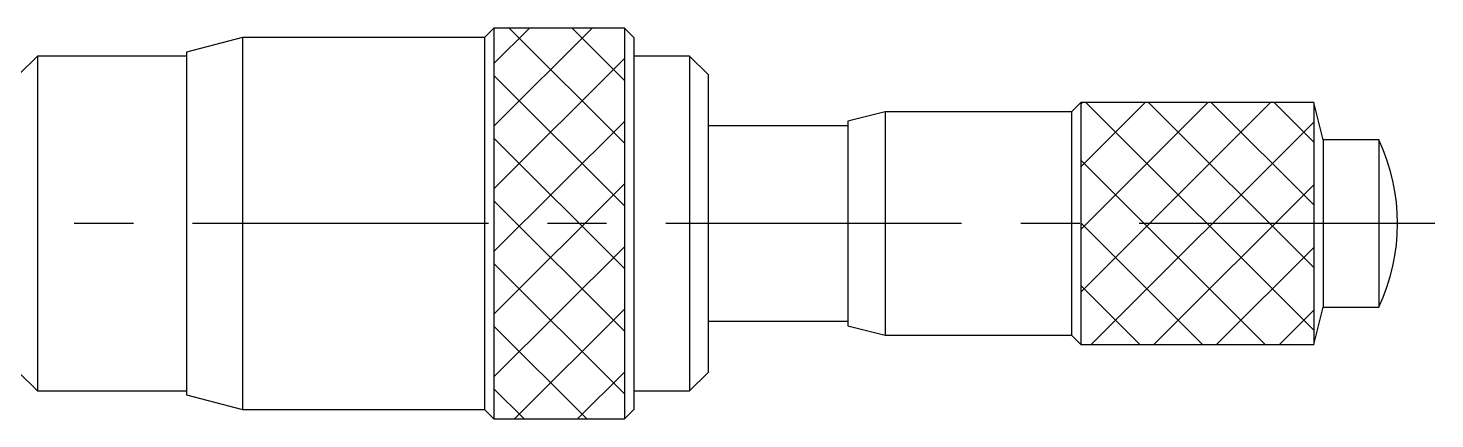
# Model space of a CAD drawing. Extents: x 0 to 431, y -8 to 277.
# Drawn here: x 133.6 to 209.1, y 254 to 275 of the extents above; entities that cross this region are included whole.
import ezdxf

# ---------------------------------------------------------------- set-up
doc = ezdxf.new("R2010")
doc.units = 0
doc.header["$LTSCALE"] = 0.5
doc.linetypes.add('CENTER', pattern=[50.8, 31.75, -6.35, 6.35, -6.35])
for name, color, linetype in [('MSM_CENTER', 1, 'CENTER'), ('MSM_CONTINUOUS', 7, 'CONTINUOUS'), ('MSM_NARROW', 5, 'CONTINUOUS')]:
    doc.layers.add(name, color=color, linetype=linetype)

msp = doc.modelspace()

# ---------------------------------------------------------------- linework, layer by layer
at = {"layer": 'MSM_CENTER'}
msp.add_line((209.095, 264.5), (110.595, 264.5), dxfattribs=at)
at = {"layer": 'MSM_CONTINUOUS'}
for p, q in [((158.595, 275), (158.095, 274.5)), ((158.595, 275), (158.595, 254)), ((165.595, 275), (158.595, 275)), ((165.595, 275), (165.595, 254)), ((166.095, 274.5), (165.595, 275)), ((145.095, 274.5), (142.095, 273.7)), ((145.095, 274.5), (145.095, 254.5)), ((158.095, 274.5), (145.095, 274.5)), ((158.095, 274.5), (158.095, 254.5)), ((166.095, 274.5), (166.095, 254.5)), ((134.095, 273.5), (133.095, 272.5)), ((134.095, 273.5), (134.095, 255.5)), ((142.095, 273.5), (134.095, 273.5)), ((142.095, 273.7), (142.095, 255.3)), ((169.095, 273.5), (166.095, 273.5)), ((169.095, 273.5), (169.095, 255.5)), ((170.095, 272.5), (169.095, 273.5)), ((170.095, 272.5), (170.095, 256.5)), ((179.595, 270.5), (177.595, 270)), ((179.595, 270.5), (179.595, 258.5)), ((189.595, 270.5), (179.595, 270.5)), ((190.095, 271), (189.595, 270.5)), ((189.595, 270.5), (189.595, 258.5)), ((190.095, 271), (190.095, 258)), ((202.595, 271), (190.095, 271)), ((202.595, 271), (202.595, 258)), ((203.095, 269), (202.595, 271)), ((177.595, 269.75), (170.095, 269.75)), ((177.595, 270), (177.595, 259)), ((203.095, 269), (203.095, 260)), ((206.082, 269), (203.095, 269)), ((206.082, 269), (206.082, 260)), ((202.595, 258), (203.095, 260)), ((203.095, 260), (206.082, 260)), ((170.095, 259.25), (177.595, 259.25)), ((177.595, 259), (179.595, 258.5)), ((179.595, 258.5), (189.595, 258.5)), ((189.595, 258.5), (190.095, 258)), ((190.095, 258), (202.595, 258)), ((133.095, 256.5), (134.095, 255.5)), ((169.095, 255.5), (170.095, 256.5)), ((134.095, 255.5), (142.095, 255.5)), ((142.095, 255.3), (145.095, 254.5)), ((166.095, 255.5), (169.095, 255.5)), ((145.095, 254.5), (158.095, 254.5)), ((158.095, 254.5), (158.595, 254)), ((165.595, 254), (166.095, 254.5)), ((158.595, 254), (165.595, 254))]:
    msp.add_line(p, q, dxfattribs=at)
msp.add_arc((196.595, 264.5), 10.5, 334.62307, 25.37691, dxfattribs=at)
at = {"layer": 'MSM_NARROW'}
for p, q in [((158.595, 273.093), (160.502, 275)), ((158.595, 269.726), (163.869, 275)), ((165.595, 268.825), (159.42, 275)), ((165.595, 272.193), (162.787, 275)), ((158.595, 266.358), (165.595, 273.358)), ((165.595, 265.457), (158.595, 272.457)), ((190.095, 270.917), (190.178, 271)), ((190.095, 267.55), (193.545, 271)), ((190.095, 264.182), (196.913, 271)), ((190.095, 260.814), (200.28, 271)), ((202.595, 258.766), (190.361, 271)), ((202.595, 262.133), (193.728, 271)), ((202.595, 265.501), (197.096, 271)), ((202.595, 268.869), (200.463, 271)), ((158.595, 262.99), (165.595, 269.99)), ((190.648, 258), (202.595, 269.947)), ((165.595, 262.09), (158.595, 269.09)), ((199.993, 258), (190.095, 267.898)), ((158.595, 259.623), (165.595, 266.623)), ((194.016, 258), (202.595, 266.579)), ((165.595, 258.722), (158.595, 265.722)), ((196.625, 258), (190.095, 264.531)), ((158.595, 256.255), (165.595, 263.255)), ((197.383, 258), (202.595, 263.212)), ((165.595, 255.355), (158.595, 262.355)), ((193.258, 258), (190.095, 261.163)), ((159.707, 254), (165.595, 259.888)), ((200.751, 258), (202.595, 259.844)), ((163.582, 254), (158.595, 258.987)), ((163.075, 254), (165.595, 256.52)), ((160.214, 254), (158.595, 255.619))]:
    msp.add_line(p, q, dxfattribs=at)

doc.saveas('drawing.dxf')
